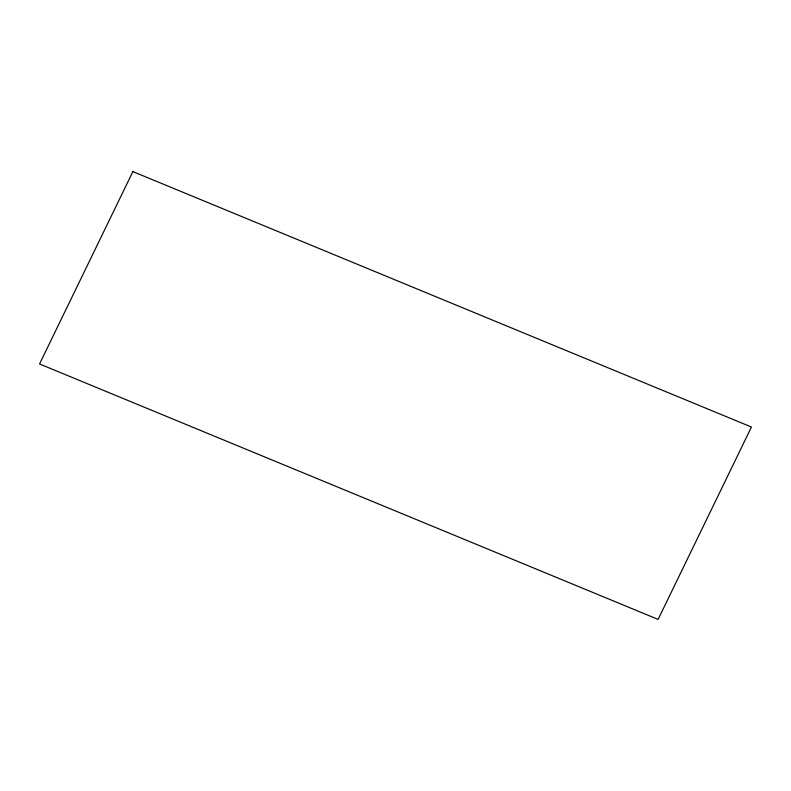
<?xml version="1.0" encoding="UTF-8"?>
<svg xmlns="http://www.w3.org/2000/svg" width="791" height="791" viewBox="0 0 791 791"><rect width="100%" height="100%" fill="white"/><g stroke="black" fill="none" stroke-linecap="round" stroke-linejoin="round"><path stroke-width="1.19" d="M132.888 171.598L39.55 363.969L658.112 619.402L751.45 427.031L132.888 171.598"/></g></svg>
